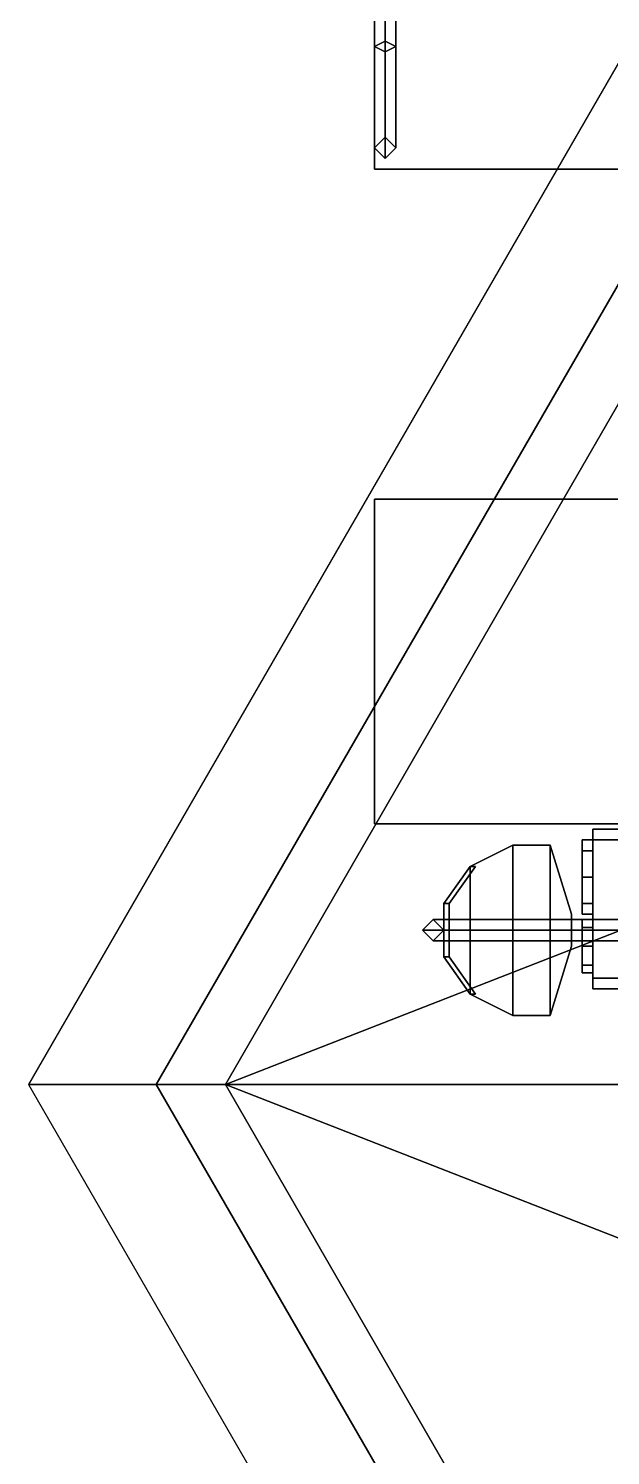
# Model space of a CAD drawing. Header units: millimetres. Extents: x -3.1 to 3.1, y -6.3 to 13.8.
# Drawn here: x -3.14 to -2.047, y -0.697 to 1.984 of the extents above; entities that cross this region are included whole.
import ezdxf

# ---------------------------------------------------------------- set-up
doc = ezdxf.new("R2010")
doc.units = ezdxf.units.MM
doc.layers.add('turret_addons', color=3, linetype='Continuous')

msp = doc.modelspace()

# ---------------------------------------------------------------- linework, layer by layer
for points in [[(-1.57, 2.7193), (-3.14, 0), (-2.9, 0, 0.56), (-1.45, 2.5115, 0.56)], [(-1.45, 2.5115, 0.56), (-2.9, 0, 0.56), (-2.77, 0, 0.56), (-1.385, 2.3989, 0.56)], [(-2.77, 0, 0.52), (-1.385, 2.3989, 0.52), (-1.385, 2.3989, 0.56), (-2.77, 0, 0.56)], [(-1.385, 2.3989, 0.52), (-2.77, 0, 0.52), (-1.1172, 0.645, 0.52)], [(-2.77, 0, 0.52), (-2.77, 0, 0.52), (-1.29, 0, 0.52), (-1.1172, 0.645, 0.52)], [(-3.14, 0), (-1.57, -2.7193), (-1.45, -2.5115, 0.56), (-2.9, 0, 0.56)], [(-2.9, 0, 0.56), (-1.45, -2.5115, 0.56), (-1.385, -2.3989, 0.56), (-2.77, 0, 0.56)], [(-2.77, 0, 0.52), (-2.77, 0, 0.52), (-1.1172, -0.645, 0.52), (-1.29, 0, 0.52)], [(-1.385, -2.3989, 0.52), (-2.77, 0, 0.52), (-2.77, 0, 0.56), (-1.385, -2.3989, 0.56)], [(-2.77, 0, 0.52), (-1.385, -2.3989, 0.52), (-1.1172, -0.645, 0.52)]]:
    msp.add_3dface(points)
at = {"layer": 'turret_addons'}
for points in [[(-1.4, 1.72, 1.04), (-1.48, 3.22, 1.04), (-2.49, 3.08, 1.04), (-2.49, 1.72, 1.04)], [(-2.49, 3.08, 1.04), (-2.49, 3.08, 0.99), (-2.49, 1.72, 0.99), (-2.49, 1.72, 1.04)], [(-2.49, 1.95, 2), (-2.47, 1.94, 2.02), (-2.47, 2.89, 2.02), (-2.49, 2.88, 2)], [(-2.47, 1.96, 1.98), (-2.49, 1.95, 2), (-2.49, 2.88, 2), (-2.47, 2.87, 1.98)], [(-2.47, 1.94, 2.02), (-2.45, 1.95, 2), (-2.45, 2.88, 2), (-2.47, 2.89, 2.02)], [(-2.45, 1.95, 2), (-2.47, 1.96, 1.98), (-2.47, 2.87, 1.98), (-2.45, 2.88, 2)], [(-2.47, 1.78, 1.6), (-2.49, 1.76, 1.62), (-2.49, 2.47, 1.62), (-2.47, 2.45, 1.6)], [(-2.49, 1.76, 1.62), (-2.47, 1.78, 1.64), (-2.47, 2.45, 1.64), (-2.49, 2.47, 1.62)], [(-2.45, 1.76, 1.62), (-2.47, 1.78, 1.6), (-2.47, 2.45, 1.6), (-2.45, 2.47, 1.62)], [(-2.47, 1.78, 1.64), (-2.45, 1.76, 1.62), (-2.45, 2.47, 1.62), (-2.47, 2.45, 1.64)], [(-2.47, 1.78, 1.75), (-2.49, 1.76, 1.75), (-2.49, 1.95, 2), (-2.47, 1.96, 1.98)], [(-2.45, 1.76, 1.75), (-2.47, 1.78, 1.75), (-2.47, 1.96, 1.98), (-2.45, 1.95, 2)], [(-2.49, 1.76, 1.75), (-2.47, 1.74, 1.75), (-2.47, 1.94, 2.02), (-2.49, 1.95, 2)], [(-2.47, 1.74, 1.75), (-2.45, 1.76, 1.75), (-2.45, 1.95, 2), (-2.47, 1.94, 2.02)], [(-2.47, 1.78, 1.04), (-2.49, 1.76, 1.04), (-2.49, 1.76, 1.75), (-2.47, 1.78, 1.75)], [(-2.45, 1.76, 1.04), (-2.47, 1.78, 1.04), (-2.47, 1.78, 1.75), (-2.45, 1.76, 1.75)], [(-2.49, 1.76, 1.04), (-2.47, 1.74, 1.04), (-2.47, 1.74, 1.75), (-2.49, 1.76, 1.75)], [(-2.47, 1.74, 1.04), (-2.45, 1.76, 1.04), (-2.45, 1.76, 1.75), (-2.47, 1.74, 1.75)], [(-2.49, 1.72, 1.04), (-2.49, 1.72, 0.99), (-1.4, 1.72, 0.99), (-1.4, 1.72, 1.04)], [(-2.49, 1.1, 0.84), (-2.49, 1.1, 0.81), (-2.49, 0.49, 0.81), (-2.49, 0.49, 0.84)], [(-1.4, 0.49, 0.84), (-1.4, 1.1, 0.84), (-2.49, 1.1, 0.84), (-2.49, 0.49, 0.84)], [(-1.4, 1.1, 0.84), (-1.4, 1.1, 0.81), (-2.49, 1.1, 0.81), (-2.49, 1.1, 0.84)], [(-2.49, 0.49, 0.84), (-2.49, 0.49, 0.81), (-1.4, 0.49, 0.81), (-1.4, 0.49, 0.84)], [(-2.1, 0.4395, 1.8105), (-2.1, 0.32, 1.86), (-2.1, 0.3405, 1.9095), (-2.1, 0.46, 1.86)], [(-2.1, 0.46, 1.86), (-2.1, 0.3405, 1.9095), (-2.1, 0.39, 1.93), (-2.1, 0.4395, 1.9095)], [(-2.1, 0.4395, 1.8105), (-2.1, 0.46, 1.86), (-2.08, 0.46, 1.86), (-2.08, 0.4395, 1.8105)], [(-2.1, 0.46, 1.86), (-2.1, 0.4395, 1.9095), (-2.08, 0.4395, 1.9095), (-2.08, 0.46, 1.86)], [(-2.08, 0.4395, 1.9095), (-2.08, 0.39, 1.93), (-2.08, 0.46, 1.95), (-2.08, 0.48, 1.93)], [(-1.94, 0.46, 1.95), (-1.94, 0.48, 1.93), (-2.08, 0.48, 1.93), (-2.08, 0.46, 1.95)], [(-1.94, 0.48, 1.93), (-1.94, 0.48, 1.77), (-2.08, 0.48, 1.77), (-2.08, 0.48, 1.93)], [(-2.08, 0.4395, 1.8105), (-2.08, 0.46, 1.86), (-2.08, 0.48, 1.77)], [(-2.08, 0.39, 1.79), (-2.08, 0.4395, 1.8105), (-2.08, 0.48, 1.77)], [(-2.08, 0.18, 1.77), (-2.08, 0.26, 1.81), (-2.08, 0.39, 1.79), (-2.08, 0.48, 1.77)], [(-2.08, 0.48, 1.77), (-2.08, 0.46, 1.86), (-2.08, 0.48, 1.93)], [(-2.08, 0.46, 1.86), (-2.08, 0.4395, 1.9095), (-2.08, 0.48, 1.93)], [(-2.08, 0.2, 1.95), (-2.08, 0.46, 1.95), (-2.08, 0.39, 1.93), (-2.08, 0.26, 1.91)], [(-1.94, 0.2, 1.95), (-1.94, 0.46, 1.95), (-2.08, 0.46, 1.95), (-2.08, 0.2, 1.95)], [(-2.23, 0.13, 1.14), (-2.23, 0.45, 1.14), (-2.31, 0.41, 1.14), (-2.31, 0.17, 1.14)], [(-2.31, 0.41, 1.14), (-2.23, 0.45, 1.14), (-2.23, 0.45, 1.11), (-2.31, 0.41, 1.11)], [(-2.16, 0.13, 1.14), (-2.16, 0.45, 1.14), (-2.23, 0.45, 1.14), (-2.23, 0.13, 1.14)], [(-2.23, 0.45, 1.14), (-2.16, 0.45, 1.14), (-2.16, 0.45, 1.11), (-2.23, 0.45, 1.11)], [(-2.12, 0.26, 1.14), (-2.12, 0.32, 1.14), (-2.16, 0.45, 1.14), (-2.16, 0.13, 1.14)], [(-2.16, 0.45, 1.14), (-2.12, 0.32, 1.14), (-2.12, 0.32, 1.11), (-2.16, 0.45, 1.11)], [(-2.1, 0.39, 1.79), (-2.1, 0.3405, 1.8105), (-2.1, 0.32, 1.86), (-2.1, 0.4395, 1.8105)], [(-2.1, 0.39, 1.79), (-2.1, 0.4395, 1.8105), (-2.08, 0.4395, 1.8105), (-2.08, 0.39, 1.79)], [(-2.1, 0.4395, 1.9095), (-2.1, 0.39, 1.93), (-2.08, 0.39, 1.93), (-2.08, 0.4395, 1.9095)], [(-2.36, 0.34, 1.27), (-2.31, 0.41, 1.27), (-2.31, 0.41, 1.16), (-2.36, 0.34, 1.16)], [(-2.31, 0.17, 1.14), (-2.31, 0.41, 1.14), (-2.36, 0.34, 1.14), (-2.36, 0.24, 1.14)], [(-2.36, 0.34, 1.14), (-2.31, 0.41, 1.14), (-2.31, 0.41, 1.11), (-2.36, 0.34, 1.11)], [(-2.3, 0.41, 1.27), (-2.31, 0.41, 1.27), (-2.36, 0.34, 1.27), (-2.35, 0.34, 1.27)], [(-2.3, 0.41, 1.27), (-2.35, 0.34, 1.27), (-2.35, 0.34, 1.16), (-2.3, 0.41, 1.16)], [(-2.3, 0.41, 1.16), (-2.31, 0.41, 1.16), (-2.31, 0.41, 1.27), (-2.3, 0.41, 1.27)], [(-2.1, 0.3405, 1.8105), (-2.1, 0.39, 1.79), (-2.08, 0.39, 1.79), (-2.08, 0.3405, 1.8105)], [(-2.1, 0.39, 1.93), (-2.1, 0.3405, 1.9095), (-2.08, 0.3405, 1.9095), (-2.08, 0.39, 1.93)], [(-2.08, 0.26, 1.81), (-2.08, 0.2954, 1.8246), (-2.08, 0.3405, 1.8105), (-2.08, 0.39, 1.79)], [(-2.08, 0.2954, 1.8954), (-2.08, 0.26, 1.91), (-2.08, 0.39, 1.93), (-2.08, 0.3405, 1.9095)], [(-2.36, 0.24, 1.27), (-2.36, 0.34, 1.27), (-2.36, 0.34, 1.16), (-2.36, 0.24, 1.16)], [(-2.36, 0.24, 1.14), (-2.36, 0.34, 1.14), (-2.36, 0.34, 1.11), (-2.36, 0.24, 1.11)], [(-2.35, 0.34, 1.27), (-2.36, 0.34, 1.27), (-2.36, 0.24, 1.27), (-2.35, 0.24, 1.27)], [(-2.35, 0.34, 1.27), (-2.35, 0.24, 1.27), (-2.35, 0.24, 1.16), (-2.35, 0.34, 1.16)], [(-2.1, 0.32, 1.86), (-2.1, 0.3405, 1.8105), (-2.08, 0.3405, 1.8105), (-2.08, 0.32, 1.86)], [(-2.1, 0.3405, 1.9095), (-2.1, 0.32, 1.86), (-2.08, 0.32, 1.86), (-2.08, 0.3405, 1.9095)], [(-2.08, 0.2954, 1.8246), (-2.08, 0.31, 1.86), (-2.08, 0.32, 1.86), (-2.08, 0.3405, 1.8105)], [(-2.08, 0.31, 1.86), (-2.08, 0.2954, 1.8954), (-2.08, 0.3405, 1.9095), (-2.08, 0.32, 1.86)], [(-2.38, 0.31, 0.81), (-2.4, 0.29, 0.79), (-2.4, 0.29, 1.23), (-2.38, 0.31, 1.23)], [(-2.4, 0.29, 0.79), (-2.38, 0.31, 0.81), (-1.46, 0.31, 0.81), (-1.44, 0.29, 0.79)], [(-2.36, 0.29, 1.23), (-2.38, 0.31, 1.23), (-2.4, 0.29, 1.23), (-2.38, 0.27, 1.23)], [(-2.36, 0.29, 0.83), (-2.38, 0.31, 0.81), (-2.38, 0.31, 1.23), (-2.36, 0.29, 1.23)], [(-2.38, 0.31, 0.81), (-2.36, 0.29, 0.83), (-1.48, 0.29, 0.83), (-1.46, 0.31, 0.81)], [(-2.12, 0.32, 1.14), (-2.12, 0.26, 1.14), (-2.12, 0.26, 1.11), (-2.12, 0.32, 1.11)], [(-2.1, 0.2954, 1.8246), (-2.1, 0.21, 1.86), (-2.1, 0.2246, 1.8954), (-2.1, 0.31, 1.86)], [(-2.1, 0.31, 1.86), (-2.1, 0.2246, 1.8954), (-2.1, 0.26, 1.91), (-2.1, 0.2954, 1.8954)], [(-2.1, 0.2954, 1.8246), (-2.1, 0.31, 1.86), (-2.08, 0.31, 1.86), (-2.08, 0.2954, 1.8246)], [(-2.1, 0.31, 1.86), (-2.1, 0.2954, 1.8954), (-2.08, 0.2954, 1.8954), (-2.08, 0.31, 1.86)], [(-2.1, 0.26, 1.81), (-2.1, 0.2246, 1.8246), (-2.1, 0.21, 1.86), (-2.1, 0.2954, 1.8246)], [(-2.1, 0.26, 1.81), (-2.1, 0.2954, 1.8246), (-2.08, 0.2954, 1.8246), (-2.08, 0.26, 1.81)], [(-2.1, 0.2954, 1.8954), (-2.1, 0.26, 1.91), (-2.08, 0.26, 1.91), (-2.08, 0.2954, 1.8954)], [(-2.4, 0.29, 0.79), (-2.38, 0.27, 0.81), (-2.38, 0.27, 1.23), (-2.4, 0.29, 1.23)], [(-2.38, 0.27, 0.81), (-2.4, 0.29, 0.79), (-1.44, 0.29, 0.79), (-1.46, 0.27, 0.81)], [(-2.38, 0.27, 0.81), (-2.36, 0.29, 0.83), (-2.36, 0.29, 1.23), (-2.38, 0.27, 1.23)], [(-2.36, 0.29, 0.83), (-2.38, 0.27, 0.81), (-1.46, 0.27, 0.81), (-1.48, 0.29, 0.83)], [(-2.12, 0.26, 1.14), (-2.16, 0.13, 1.14), (-2.16, 0.13, 1.11), (-2.12, 0.26, 1.11)], [(-2.1, 0.2246, 1.8246), (-2.1, 0.26, 1.81), (-2.08, 0.26, 1.81), (-2.08, 0.2246, 1.8246)], [(-2.1, 0.26, 1.91), (-2.1, 0.2246, 1.8954), (-2.08, 0.2246, 1.8954), (-2.08, 0.26, 1.91)], [(-2.08, 0.26, 1.91), (-2.08, 0.2246, 1.8954), (-2.08, 0.18, 1.93), (-2.08, 0.2, 1.95)], [(-2.08, 0.2246, 1.8246), (-2.08, 0.26, 1.81), (-2.08, 0.18, 1.77)], [(-2.31, 0.17, 1.27), (-2.36, 0.24, 1.27), (-2.36, 0.24, 1.16), (-2.31, 0.17, 1.16)], [(-2.31, 0.17, 1.14), (-2.36, 0.24, 1.14), (-2.36, 0.24, 1.11), (-2.31, 0.17, 1.11)], [(-2.35, 0.24, 1.27), (-2.36, 0.24, 1.27), (-2.31, 0.17, 1.27), (-2.3, 0.17, 1.27)], [(-2.35, 0.24, 1.27), (-2.3, 0.17, 1.27), (-2.3, 0.17, 1.16), (-2.35, 0.24, 1.16)], [(-2.1, 0.21, 1.86), (-2.1, 0.2246, 1.8246), (-2.08, 0.2246, 1.8246), (-2.08, 0.21, 1.86)], [(-2.1, 0.2246, 1.8954), (-2.1, 0.21, 1.86), (-2.08, 0.21, 1.86), (-2.08, 0.2246, 1.8954)], [(-2.08, 0.21, 1.86), (-2.08, 0.2246, 1.8246), (-2.08, 0.18, 1.77)], [(-2.08, 0.2246, 1.8954), (-2.08, 0.21, 1.86), (-2.08, 0.18, 1.93)], [(-2.08, 0.21, 1.86), (-2.08, 0.18, 1.77), (-2.08, 0.18, 1.93)], [(-1.94, 0.18, 1.93), (-1.94, 0.2, 1.95), (-2.08, 0.2, 1.95), (-2.08, 0.18, 1.93)], [(-2.3, 0.17, 1.27), (-2.31, 0.17, 1.27), (-2.31, 0.17, 1.16), (-2.3, 0.17, 1.16)], [(-2.23, 0.13, 1.14), (-2.31, 0.17, 1.14), (-2.31, 0.17, 1.11), (-2.23, 0.13, 1.11)], [(-1.94, 0.18, 1.77), (-1.94, 0.18, 1.93), (-2.08, 0.18, 1.93), (-2.08, 0.18, 1.77)], [(-2.16, 0.13, 1.14), (-2.23, 0.13, 1.14), (-2.23, 0.13, 1.11), (-2.16, 0.13, 1.11)]]:
    msp.add_3dface(points, dxfattribs=at)

doc.saveas('drawing.dxf')
